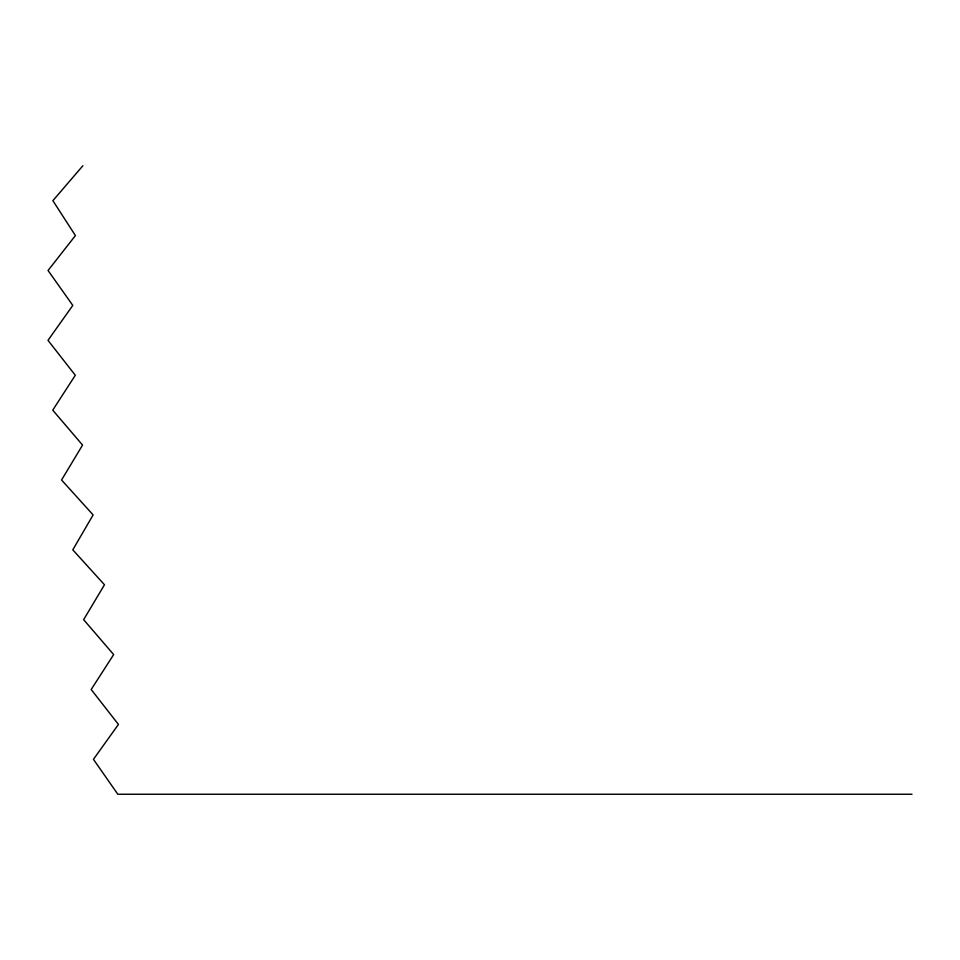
<?xml version="1.0" encoding="UTF-8"?>
<svg xmlns="http://www.w3.org/2000/svg" width="960" height="960" viewBox="0 0 960 960"><rect width="100%" height="100%" fill="white"/><g stroke="black" fill="none" stroke-linecap="round" stroke-linejoin="round"><path stroke-width="1.44" d="M82.872 165.744L52.884 200.664L75.408 235.572L48.06 270.492L72.792 305.412L48 340.332L75.3 375.252L52.74 410.16L82.56 445.08L61.56 480L93.132 514.92L72.792 549.84L104.484 584.748L83.64 619.668L113.664 654.588L91.188 689.508L118.44 724.428L93.444 759.336L117.816 794.256L912 794.256"/></g></svg>
